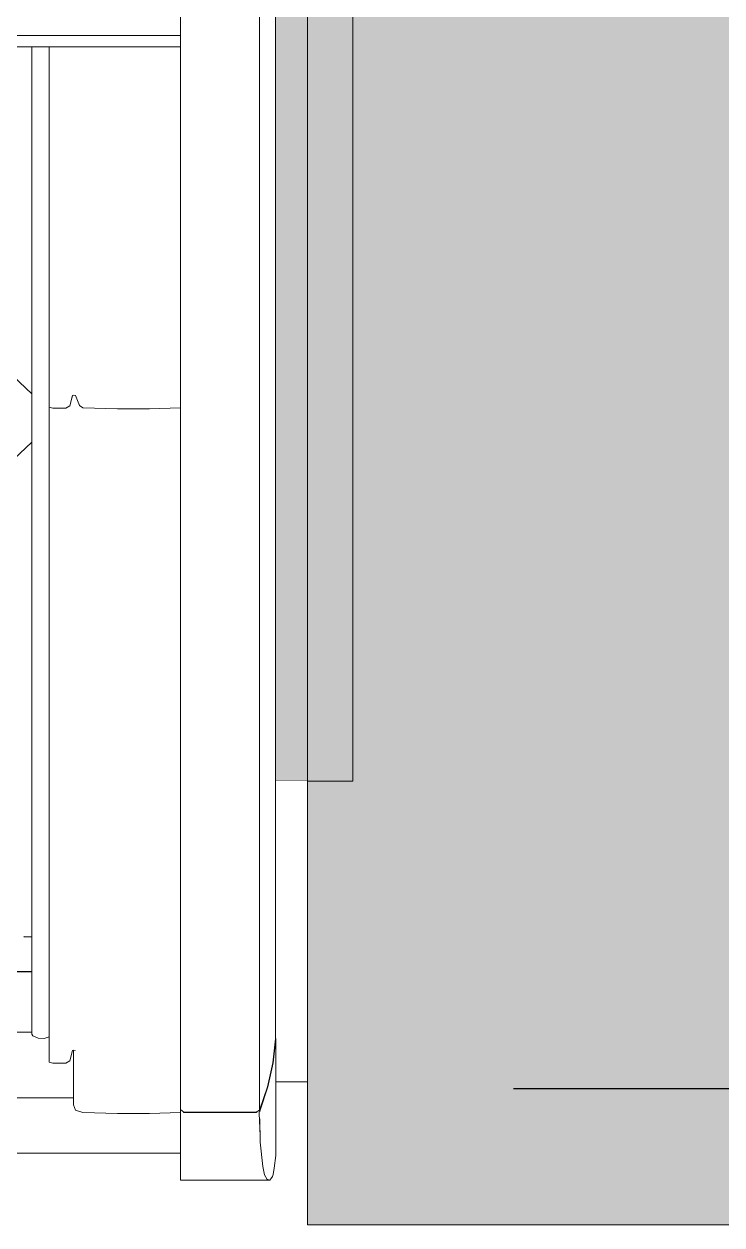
# Model space of a CAD drawing. Header units: metres. Extents: x -208 to 1512, y -277 to 123.
# Drawn here: x 15.351 to 15.706, y -15.07 to -14.458 of the extents above; entities that cross this region are included whole.
import ezdxf

# ---------------------------------------------------------------- set-up
doc = ezdxf.new("R2010")
doc.units = ezdxf.units.M
doc.header["$MEASUREMENT"] = 0
doc.linetypes.add('Baufluchtlinie', pattern=[2.6, 1.6, -1])
doc.linetypes.add('Wipeout_Contour', pattern=[1, 0, -1])
for name, color, linetype in [('325 Dachfenster', 7, 'Continuous'), ('330 Dachaufbau', 7, 'Continuous'), ('Neubau_840 Baulinien', 7, 'Continuous')]:
    doc.layers.add(name, color=color, linetype=linetype)

# ---------------------------------------------------------------- blocks, each defined once
blk = doc.blocks.new('Dachfläche_28_4', base_point=(12.55, -13.58499))
at = {"layer": '330 Dachaufbau', "linetype": 'Continuous', "lineweight": 0, "true_color": 0x000000}
blk.add_hatch(color=18, dxfattribs=at).paths.add_polyline_path([(18.95005, -10.49457), (18.50784, -10.49457), (18.50784, -11.155), (18.49988, -11.155), (18.49988, -13.58499), (12.55, -13.58499), (12.55, -15.07), (13.745, -15.07), (13.745, -14.22801), (15.495, -14.22801), (15.495, -15.07), (16.21, -15.07), (16.21, -14.22801), (17.96, -14.22801), (17.96, -15.07), (18.9348, -15.07)])
at = {"layer": '330 Dachaufbau', "color": 7, "linetype": 'Continuous', "lineweight": 18, "flags": 128}
for points in [[(15.495, -15.07), (15.495, -14.22801)], [(16.21, -15.07), (15.495, -15.07)]]:
    blk.add_lwpolyline(points, dxfattribs=at)
blk = doc.blocks.new('VELUX SlopeRoofBundle[20]_4')
at = {"color": 254, "linetype": 'Wipeout_Contour', "lineweight": 0, "ltscale": 106.495476}
blk.add_wipeout([(15.47735, -14.98739), (15.47865, -14.97514), (15.47865, -14.40484), (15.47755, -14.4152), (15.47735, -14.4161)], dxfattribs=at).dxf.layer = '325 Dachfenster'
at = {"color": 254, "linetype": 'Wipeout_Contour', "lineweight": 0, "ltscale": 173.347816}
blk.add_wipeout([(15.35505, -14.46976), (15.35455, -14.46976), (15.35455, -14.94961), (15.35465, -14.94988), (15.35465, -14.97173), (15.35455, -14.97173), (15.35455, -14.97286), (15.35505, -14.97371)], dxfattribs=at).dxf.layer = '325 Dachfenster'
at = {"color": 254, "linetype": 'Wipeout_Contour', "lineweight": 0, "ltscale": 84.725262}
blk.add_wipeout([(15.37525, -14.64745), (15.37605, -14.64717), (15.37605, -14.46976), (15.37525, -14.46976)], dxfattribs=at).dxf.layer = '325 Dachfenster'
at = {"color": 254, "linetype": 'Wipeout_Contour', "lineweight": 0, "ltscale": 85.145102}
blk.add_wipeout([(14.67595, -15.03311), (14.67595, -15.03339), (15.43035, -15.03339), (15.43035, -15.03311)], dxfattribs=at).dxf.layer = '325 Dachfenster'
at = {"color": 254, "linetype": 'Wipeout_Contour', "lineweight": 0, "ltscale": 86.297905}
blk.add_wipeout([(15.43035, -15.04027), (15.43035, -15.04449), (15.47314, -15.04449), (15.47218, -15.04027)], dxfattribs=at).dxf.layer = '325 Dachfenster'
at = {"color": 254, "linetype": 'Wipeout_Contour', "lineweight": 0, "ltscale": 106.590199}
blk.add_wipeout([(15.47465, -14.42797), (15.47465, -14.99956), (15.47735, -14.98739), (15.47735, -14.4161), (15.47485, -14.42737)], dxfattribs=at).dxf.layer = '325 Dachfenster'
at = {"color": 254, "linetype": 'Wipeout_Contour', "lineweight": 0, "ltscale": 85.130641}
blk.add_wipeout([(15.35505, -14.46976), (15.35505, -14.97371), (15.35785, -14.97484), (15.35785, -14.46976)], dxfattribs=at).dxf.layer = '325 Dachfenster'
at = {"color": 254, "linetype": 'Wipeout_Contour', "lineweight": 0, "ltscale": 84.727845}
blk.add_wipeout([(15.37605, -14.64717), (15.37685, -14.64738), (15.37685, -14.46976), (15.37605, -14.46976)], dxfattribs=at).dxf.layer = '325 Dachfenster'
at = {"color": 254, "linetype": 'Wipeout_Contour', "lineweight": 0, "ltscale": 85.138409}
blk.add_wipeout([(15.43035, -15.02858), (14.67595, -15.02858), (14.67595, -15.03311), (15.43035, -15.03311)], dxfattribs=at).dxf.layer = '325 Dachfenster'
at = {"color": 254, "linetype": 'Wipeout_Contour', "lineweight": 0, "ltscale": 107.326419}
blk.add_wipeout([(15.43035, -15.04683), (15.43035, -15.04719), (15.47584, -15.04719), (15.47485, -15.04689), (15.47455, -15.04683)], dxfattribs=at).dxf.layer = '325 Dachfenster'
at = {"color": 254, "linetype": 'Wipeout_Contour', "lineweight": 0, "ltscale": 167.990583}
blk.add_wipeout([(14.75175, -14.67124), (15.03727, -14.9409), (15.06902, -14.9409), (15.35455, -14.67124), (15.35455, -14.6465), (15.16741, -14.46976), (14.93889, -14.46976), (14.75175, -14.6465)], dxfattribs=at).dxf.layer = '325 Dachfenster'
at = {"color": 254, "linetype": 'Wipeout_Contour', "lineweight": 0, "ltscale": 84.717104}
blk.add_wipeout([(15.37685, -14.64738), (15.37885, -14.65254), (15.37885, -14.46976), (15.37685, -14.46976)], dxfattribs=at).dxf.layer = '325 Dachfenster'
at = {"color": 254, "linetype": 'Wipeout_Contour', "lineweight": 0, "ltscale": 130.319109}
blk.add_wipeout([(15.47865, -14.84386), (15.47865, -14.975), (15.47885, -14.97514), (15.47885, -14.99705), (15.495, -14.99705), (15.495, -14.84386)], dxfattribs=at).dxf.layer = '325 Dachfenster'
at = {"color": 254, "linetype": 'Wipeout_Contour', "lineweight": 0, "ltscale": 84.950189}
blk.add_wipeout([(14.75165, -14.97152), (15.35465, -14.97152), (15.35465, -14.96091), (14.75165, -14.96091)], dxfattribs=at).dxf.layer = '325 Dachfenster'
at = {"color": 254, "linetype": 'Wipeout_Contour', "lineweight": 0, "ltscale": 86.315434}
blk.add_wipeout([(15.43035, -15.04449), (15.43035, -15.04683), (15.47455, -15.04683), (15.47314, -15.04449)], dxfattribs=at).dxf.layer = '325 Dachfenster'
at = {"layer": '325 Dachfenster', "linetype": 'Continuous', "lineweight": 0, "flags": 128}
blk.add_lwpolyline([(15.495, -14.84386), (15.495, -14.99705)], dxfattribs=at)
at = {"color": 254, "linetype": 'Wipeout_Contour', "lineweight": 0, "ltscale": 62.601722}
blk.add_wipeout([(15.16741, -14.46976), (15.35455, -14.6465), (15.35455, -14.46976)], dxfattribs=at).dxf.layer = '325 Dachfenster'
at = {"color": 254, "linetype": 'Wipeout_Contour', "lineweight": 0, "ltscale": 84.707101}
blk.add_wipeout([(15.37395, -14.65261), (15.37525, -14.64745), (15.37525, -14.46976), (15.37395, -14.46976)], dxfattribs=at).dxf.layer = '325 Dachfenster'
at = {"color": 254, "linetype": 'Wipeout_Contour', "lineweight": 0, "ltscale": 84.742436}
blk.add_wipeout([(15.37885, -14.46976), (15.37885, -14.65254), (15.38065, -14.6536), (15.38065, -14.46976)], dxfattribs=at).dxf.layer = '325 Dachfenster'
at = {"color": 254, "linetype": 'Wipeout_Contour', "lineweight": 0, "ltscale": 63.890115}
blk.add_wipeout([(15.06902, -14.9409), (15.35455, -14.9409), (15.35455, -14.67124)], dxfattribs=at).dxf.layer = '325 Dachfenster'
at = {"color": 254, "linetype": 'Wipeout_Contour', "lineweight": 0, "ltscale": 84.929012}
blk.add_wipeout([(14.75165, -14.96091), (15.35465, -14.96091), (15.35465, -14.9566), (14.75165, -14.9566)], dxfattribs=at).dxf.layer = '325 Dachfenster'
at = {"color": 254, "linetype": 'Wipeout_Contour', "lineweight": 0, "ltscale": 84.965195}
blk.add_wipeout([(14.75165, -14.97173), (15.35465, -14.97173), (15.35465, -14.97152), (14.75165, -14.97152)], dxfattribs=at).dxf.layer = '325 Dachfenster'
at = {"layer": '325 Dachfenster', "linetype": 'Continuous', "lineweight": 0, "flags": 128}
for points in [[(15.35065, -14.92315), (15.35045, -14.92294)], [(15.35455, -14.92315), (15.35065, -14.92315)]]:
    blk.add_lwpolyline(points, dxfattribs=at)
at = {"color": 254, "linetype": 'Wipeout_Contour', "lineweight": 0, "ltscale": 84.715145}
blk.add_wipeout([(15.36525, -14.65389), (15.37185, -14.65389), (15.37185, -14.46976), (15.36525, -14.46976)], dxfattribs=at).dxf.layer = '325 Dachfenster'
at = {"color": 254, "linetype": 'Wipeout_Contour', "lineweight": 0, "ltscale": 84.773981}
blk.add_wipeout([(15.38065, -14.6536), (15.39825, -14.65417), (15.39825, -14.46976), (15.38065, -14.46976)], dxfattribs=at).dxf.layer = '325 Dachfenster'
at = {"color": 254, "linetype": 'Wipeout_Contour', "lineweight": 0, "ltscale": 84.878784}
blk.add_wipeout([(14.75175, -14.9409), (14.75175, -14.94097), (15.35455, -14.94097), (15.35455, -14.9409)], dxfattribs=at).dxf.layer = '325 Dachfenster'
at = {"color": 254, "linetype": 'Wipeout_Contour', "lineweight": 0, "ltscale": 84.915877}
blk.add_wipeout([(14.75165, -14.95158), (14.75165, -14.9566), (15.35465, -14.9566), (15.35465, -14.95158)], dxfattribs=at).dxf.layer = '325 Dachfenster'
at = {"color": 254, "linetype": 'Wipeout_Contour', "lineweight": 0, "ltscale": 84.700501}
blk.add_wipeout([(15.36335, -14.46976), (15.36335, -14.65339), (15.36525, -14.65389), (15.36525, -14.46976)], dxfattribs=at).dxf.layer = '325 Dachfenster'
at = {"color": 254, "linetype": 'Wipeout_Contour', "lineweight": 0, "ltscale": 84.721855}
blk.add_wipeout([(15.37185, -14.46976), (15.37185, -14.65389), (15.37395, -14.65261), (15.37395, -14.46976)], dxfattribs=at).dxf.layer = '325 Dachfenster'
at = {"color": 254, "linetype": 'Wipeout_Contour', "lineweight": 0, "ltscale": 84.825554}
blk.add_wipeout([(15.39825, -14.46976), (15.39825, -14.65417), (15.41445, -14.65417), (15.41445, -14.46976)], dxfattribs=at).dxf.layer = '325 Dachfenster'
at = {"color": 254, "linetype": 'Wipeout_Contour', "lineweight": 0, "ltscale": 169.717507}
blk.add_wipeout([(14.75165, -14.94988), (14.75165, -14.95073), (15.35465, -14.95073), (15.35465, -14.94988), (15.35455, -14.94961), (15.35455, -14.94882), (14.75175, -14.94882), (14.75175, -14.94961)], dxfattribs=at).dxf.layer = '325 Dachfenster'
at = {"color": 254, "linetype": 'Wipeout_Contour', "lineweight": 0, "ltscale": 85.14147}
blk.add_wipeout([(15.35785, -14.46976), (15.35785, -14.97484), (15.36095, -14.97491), (15.36095, -14.46976)], dxfattribs=at).dxf.layer = '325 Dachfenster'
at = {"color": 254, "linetype": 'Wipeout_Contour', "lineweight": 0, "ltscale": 84.869859}
blk.add_wipeout([(15.41445, -14.46976), (15.41445, -14.65417), (15.43035, -14.65366), (15.43035, -14.46976)], dxfattribs=at).dxf.layer = '325 Dachfenster'
at = {"color": 254, "linetype": 'Wipeout_Contour', "lineweight": 0, "ltscale": 85.450763}
blk.add_wipeout([(15.37685, -14.64738), (15.37685, -14.9811), (15.37885, -14.98626), (15.37885, -14.65254)], dxfattribs=at).dxf.layer = '325 Dachfenster'
at = {"color": 254, "linetype": 'Wipeout_Contour', "lineweight": 0, "ltscale": 84.899444}
blk.add_wipeout([(14.75175, -14.94882), (15.35455, -14.94882), (15.35455, -14.94776), (14.75175, -14.94776)], dxfattribs=at).dxf.layer = '325 Dachfenster'
at = {"color": 254, "linetype": 'Wipeout_Contour', "lineweight": 0, "ltscale": 85.419607}
blk.add_wipeout([(15.43205, -14.44058), (15.43205, -15.01247), (15.46885, -15.01247), (15.46885, -14.44058)], dxfattribs=at).dxf.layer = '325 Dachfenster'
at = {"color": 254, "linetype": 'Wipeout_Contour', "lineweight": 0, "ltscale": 85.14779}
blk.add_wipeout([(15.36095, -14.97491), (15.36335, -14.97409), (15.36335, -14.46976), (15.36095, -14.46976)], dxfattribs=at).dxf.layer = '325 Dachfenster'
at = {"color": 254, "linetype": 'Wipeout_Contour', "lineweight": 0, "ltscale": 85.445415}
blk.add_wipeout([(15.37395, -14.65261), (15.37185, -14.65389), (15.37185, -14.98757), (15.37395, -14.9863)], dxfattribs=at).dxf.layer = '325 Dachfenster'
at = {"color": 254, "linetype": 'Wipeout_Contour', "lineweight": 0, "ltscale": 85.495429}
blk.add_wipeout([(15.38065, -14.6536), (15.38065, -14.98732), (15.39825, -14.98789), (15.39825, -14.65417)], dxfattribs=at).dxf.layer = '325 Dachfenster'
at = {"color": 254, "linetype": 'Wipeout_Contour', "lineweight": 0, "ltscale": 84.897037}
blk.add_wipeout([(14.75175, -14.94712), (14.75175, -14.94776), (15.35455, -14.94776), (15.35455, -14.94712)], dxfattribs=at).dxf.layer = '325 Dachfenster'
at = {"color": 254, "linetype": 'Wipeout_Contour', "lineweight": 0, "ltscale": 85.36067}
blk.add_wipeout([(15.43205, -14.44058), (15.43035, -14.44058), (15.43035, -15.01121), (15.43205, -15.01247)], dxfattribs=at).dxf.layer = '325 Dachfenster'
at = {"color": 254, "linetype": 'Wipeout_Contour', "lineweight": 0, "ltscale": 126.625208}
blk.add_wipeout([(15.46885, -14.44058), (15.46885, -15.01247), (15.47065, -15.01151), (15.47065, -14.43984), (15.4704, -14.4405), (15.47031, -14.44058)], dxfattribs=at).dxf.layer = '325 Dachfenster'
at = {"color": 254, "linetype": 'Wipeout_Contour', "lineweight": 0, "ltscale": 85.440823}
blk.add_wipeout([(15.37395, -14.65261), (15.37395, -14.9863), (15.37525, -14.98114), (15.37525, -14.64745)], dxfattribs=at).dxf.layer = '325 Dachfenster'
at = {"color": 254, "linetype": 'Wipeout_Contour', "lineweight": 0, "ltscale": 85.544869}
blk.add_wipeout([(15.41445, -14.65417), (15.39825, -14.65417), (15.39825, -14.98789), (15.41445, -14.98789)], dxfattribs=at).dxf.layer = '325 Dachfenster'
at = {"color": 254, "linetype": 'Wipeout_Contour', "lineweight": 0, "ltscale": 84.886593}
blk.add_wipeout([(14.75175, -14.94097), (14.75175, -14.94642), (15.35455, -14.94642), (15.35455, -14.94097)], dxfattribs=at).dxf.layer = '325 Dachfenster'
at = {"color": 254, "linetype": 'Wipeout_Contour', "lineweight": 0, "ltscale": 84.907509}
blk.add_wipeout([(14.75165, -14.95073), (14.75165, -14.95158), (15.35465, -14.95158), (15.35465, -14.95073)], dxfattribs=at).dxf.layer = '325 Dachfenster'
at = {"layer": '325 Dachfenster', "linetype": 'Continuous', "lineweight": 0, "flags": 128}
for points in [[(15.06902, -14.9409), (15.35455, -14.67124)], [(15.35455, -14.9409), (14.75175, -14.9409)], [(15.35455, -14.94097), (14.75175, -14.94097)]]:
    blk.add_lwpolyline(points, dxfattribs=at)
at = {"color": 254, "linetype": 'Wipeout_Contour', "lineweight": 0, "ltscale": 106.636845}
blk.add_wipeout([(15.47065, -14.43984), (15.47065, -15.01151), (15.47465, -14.99956), (15.47465, -14.42797), (15.47085, -14.43932)], dxfattribs=at).dxf.layer = '325 Dachfenster'
at = {"color": 254, "linetype": 'Wipeout_Contour', "lineweight": 0, "ltscale": 83.560055}
blk.add_wipeout([(14.67595, -14.46389), (14.67595, -14.46963), (15.43035, -14.46963), (15.43035, -14.46389)], dxfattribs=at).dxf.layer = '325 Dachfenster'
at = {"color": 254, "linetype": 'Wipeout_Contour', "lineweight": 0, "ltscale": 128.553493}
blk.add_wipeout([(15.37605, -14.64717), (15.37605, -14.98085), (15.37675, -14.98104), (15.37675, -14.98107), (15.37685, -14.9811), (15.37685, -14.64738)], dxfattribs=at).dxf.layer = '325 Dachfenster'
at = {"color": 254, "linetype": 'Wipeout_Contour', "lineweight": 0, "ltscale": 85.434946}
blk.add_wipeout([(15.36525, -14.65389), (15.36525, -14.98757), (15.37185, -14.98757), (15.37185, -14.65389)], dxfattribs=at).dxf.layer = '325 Dachfenster'
at = {"color": 254, "linetype": 'Wipeout_Contour', "lineweight": 0, "ltscale": 85.590338}
blk.add_wipeout([(15.41445, -14.98789), (15.43035, -14.98738), (15.43035, -14.65366), (15.41445, -14.65417)], dxfattribs=at).dxf.layer = '325 Dachfenster'
at = {"color": 254, "linetype": 'Wipeout_Contour', "lineweight": 0, "ltscale": 84.895155}
blk.add_wipeout([(14.75175, -14.94712), (15.35455, -14.94712), (15.35455, -14.94642), (14.75175, -14.94642)], dxfattribs=at).dxf.layer = '325 Dachfenster'
at = {"color": 254, "linetype": 'Wipeout_Contour', "lineweight": 0, "ltscale": 339.103072}
blk.add_wipeout([(14.67595, -15.01269), (14.67595, -15.02356), (15.43035, -15.02356), (15.43035, -15.01269), (15.41445, -15.0132), (15.39825, -15.0132), (15.38065, -15.01264), (15.37685, -15.01158), (15.37585, -15.00882), (15.37585, -15.00525), (14.73045, -15.00525), (14.73045, -15.00882), (14.72945, -15.01158), (14.72565, -15.01264), (14.70805, -15.0132), (14.69185, -15.0132)], dxfattribs=at).dxf.layer = '325 Dachfenster'
at = {"color": 254, "linetype": 'Wipeout_Contour', "lineweight": 0, "ltscale": 83.549899}
blk.add_wipeout([(14.67595, -14.46389), (15.43035, -14.46389), (15.43035, -14.46237), (14.67595, -14.46237)], dxfattribs=at).dxf.layer = '325 Dachfenster'
at = {"color": 254, "linetype": 'Wipeout_Contour', "lineweight": 0, "ltscale": 83.568048}
blk.add_wipeout([(14.67595, -14.46976), (15.43035, -14.46976), (15.43035, -14.46963), (14.67595, -14.46963)], dxfattribs=at).dxf.layer = '325 Dachfenster'
at = {"color": 254, "linetype": 'Wipeout_Contour', "lineweight": 0, "ltscale": 85.436966}
blk.add_wipeout([(15.37525, -14.64745), (15.37525, -14.98114), (15.37605, -14.98085), (15.37605, -14.64717)], dxfattribs=at).dxf.layer = '325 Dachfenster'
at = {"color": 254, "linetype": 'Wipeout_Contour', "lineweight": 0, "ltscale": 85.421917}
blk.add_wipeout([(15.36335, -14.65339), (15.36335, -14.98708), (15.36525, -14.98757), (15.36525, -14.65389)], dxfattribs=at).dxf.layer = '325 Dachfenster'
at = {"color": 254, "linetype": 'Wipeout_Contour', "lineweight": 0, "ltscale": 86.035561}
blk.add_wipeout([(15.39825, -15.0132), (15.41445, -15.0132), (15.41445, -14.98789), (15.39825, -14.98789)], dxfattribs=at).dxf.layer = '325 Dachfenster'
at = {"color": 254, "linetype": 'Wipeout_Contour', "lineweight": 0, "ltscale": 85.123974}
blk.add_wipeout([(14.67595, -15.02462), (14.67595, -15.02689), (15.43035, -15.02689), (15.43035, -15.02462)], dxfattribs=at).dxf.layer = '325 Dachfenster'
at = {"layer": '325 Dachfenster', "linetype": 'Continuous', "lineweight": 0, "flags": 128}
for points in [[(15.43035, -14.46976), (14.67595, -14.46976)], [(15.16741, -14.46976), (15.35455, -14.6465)], [(15.35455, -14.94961), (15.35455, -14.46976)], [(15.37395, -14.65261), (15.37525, -14.64745)], [(15.37525, -14.64745), (15.37605, -14.64717)], [(15.37605, -14.64717), (15.37685, -14.64738)], [(15.36335, -14.65339), (15.36525, -14.65389), (15.37185, -14.65389)], [(15.37185, -14.65389), (15.37395, -14.65261)]]:
    blk.add_lwpolyline(points, dxfattribs=at)
at = {"color": 254, "linetype": 'Wipeout_Contour', "lineweight": 0, "ltscale": 83.545101}
blk.add_wipeout([(15.43035, -14.46042), (14.67595, -14.46042), (14.67595, -14.46237), (15.43035, -14.46237)], dxfattribs=at).dxf.layer = '325 Dachfenster'
at = {"color": 254, "linetype": 'Wipeout_Contour', "lineweight": 0, "ltscale": 85.464867}
blk.add_wipeout([(15.37885, -14.65254), (15.37885, -14.98626), (15.38065, -14.98732), (15.38065, -14.6536)], dxfattribs=at).dxf.layer = '325 Dachfenster'
at = {"color": 254, "linetype": 'Wipeout_Contour', "lineweight": 0, "ltscale": 86.079899}
blk.add_wipeout([(15.41445, -14.98789), (15.41445, -15.0132), (15.43035, -15.01269), (15.43035, -14.98738)], dxfattribs=at).dxf.layer = '325 Dachfenster'
at = {"color": 254, "linetype": 'Wipeout_Contour', "lineweight": 0, "ltscale": 85.129553}
blk.add_wipeout([(14.67595, -15.02689), (14.67595, -15.02858), (15.43035, -15.02858), (15.43035, -15.02689)], dxfattribs=at).dxf.layer = '325 Dachfenster'
at = {"layer": '325 Dachfenster', "linetype": 'Continuous', "lineweight": 0, "flags": 128}
for points in [[(15.43035, -14.46389), (14.67595, -14.46389)], [(15.37685, -14.64738), (15.37885, -14.65254)], [(15.37885, -14.65254), (15.38065, -14.6536)], [(15.38065, -14.6536), (15.39825, -14.65417), (15.41445, -14.65417), (15.43035, -14.65366)]]:
    blk.add_lwpolyline(points, dxfattribs=at)
at = {"color": 254, "linetype": 'Wipeout_Contour', "lineweight": 0, "ltscale": 83.539204}
blk.add_wipeout([(14.67595, -14.45811), (14.67595, -14.46042), (15.43035, -14.46042), (15.43035, -14.45811)], dxfattribs=at).dxf.layer = '325 Dachfenster'
at = {"color": 254, "linetype": 'Wipeout_Contour', "lineweight": 0, "ltscale": 148.256644}
blk.add_wipeout([(15.37585, -14.98092), (15.37585, -15.00882), (15.37685, -14.98117), (15.37682, -14.98109), (15.37675, -14.98107), (15.37675, -14.98104), (15.37605, -14.98085)], dxfattribs=at).dxf.layer = '325 Dachfenster'
at = {"color": 254, "linetype": 'Wipeout_Contour', "lineweight": 0, "ltscale": 85.119252}
blk.add_wipeout([(14.67595, -15.02356), (14.67595, -15.02462), (15.43035, -15.02462), (15.43035, -15.02356)], dxfattribs=at).dxf.layer = '325 Dachfenster'
at = {"color": 254, "linetype": 'Wipeout_Contour', "lineweight": 0, "ltscale": 86.277786}
blk.add_wipeout([(15.43035, -15.02775), (15.43035, -15.04027), (15.47218, -15.04027), (15.47097, -15.02775)], dxfattribs=at).dxf.layer = '325 Dachfenster'
at = {"layer": '325 Dachfenster', "linetype": 'Continuous', "lineweight": 0, "flags": 128}
blk.add_lwpolyline([(14.67595, -15.03339), (15.43035, -15.03339)], dxfattribs=at)
at = {"color": 254, "linetype": 'Wipeout_Contour', "lineweight": 0, "ltscale": 86.217128}
blk.add_wipeout([(15.37685, -14.98117), (15.37585, -15.00882), (15.37685, -15.01158), (15.37885, -14.98626)], dxfattribs=at).dxf.layer = '325 Dachfenster'
at = {"color": 254, "linetype": 'Wipeout_Contour', "lineweight": 0, "ltscale": 107.642199}
blk.add_wipeout([(15.47034, -15.01304), (15.43035, -15.01304), (15.43035, -15.02775), (15.47097, -15.02775), (15.47085, -15.02455)], dxfattribs=at).dxf.layer = '325 Dachfenster'
at = {"color": 254, "linetype": 'Wipeout_Contour', "lineweight": 0, "ltscale": 300.740653}
blk.add_wipeout([(15.43205, -15.01247), (15.43035, -15.01121), (15.43035, -15.01262), (15.47042, -15.01262), (15.47085, -15.01151), (15.47485, -14.99956), (15.47755, -14.98739), (15.47885, -14.97514), (15.47865, -14.975), (15.47865, -14.97514), (15.47735, -14.98739), (15.47465, -14.99956), (15.47065, -15.01151), (15.46885, -15.01247)], dxfattribs=at).dxf.layer = '325 Dachfenster'
at = {"color": 254, "linetype": 'Wipeout_Contour', "lineweight": 0, "ltscale": 85.986386}
blk.add_wipeout([(15.38065, -14.98732), (15.38065, -15.01264), (15.39825, -15.0132), (15.39825, -14.98789)], dxfattribs=at).dxf.layer = '325 Dachfenster'
at = {"color": 254, "linetype": 'Wipeout_Contour', "lineweight": 0, "ltscale": 64.431382}
blk.add_wipeout([(15.38065, -14.98732), (15.37685, -15.01158), (15.38065, -15.01264)], dxfattribs=at).dxf.layer = '325 Dachfenster'
at = {"color": 254, "linetype": 'Wipeout_Contour', "lineweight": 0, "ltscale": 130.081456}
blk.add_wipeout([(15.47755, -14.98739), (15.47485, -14.99956), (15.47485, -15.04689), (15.47584, -15.04719), (15.47715, -15.04534), (15.47755, -15.04422)], dxfattribs=at).dxf.layer = '325 Dachfenster'
at = {"color": 254, "linetype": 'Wipeout_Contour', "lineweight": 0, "ltscale": 85.589052}
blk.add_wipeout([(15.47042, -15.01262), (15.47034, -15.01304), (15.47085, -15.02455), (15.47085, -15.01151)], dxfattribs=at).dxf.layer = '325 Dachfenster'
at = {"color": 254, "linetype": 'Wipeout_Contour', "lineweight": 0, "ltscale": 64.101996}
blk.add_wipeout([(15.37685, -15.01158), (15.38065, -14.98732), (15.37885, -14.98626)], dxfattribs=at).dxf.layer = '325 Dachfenster'
at = {"color": 254, "linetype": 'Wipeout_Contour', "lineweight": 0, "ltscale": 86.197426}
blk.add_wipeout([(15.43035, -15.01304), (15.47034, -15.01304), (15.47042, -15.01262), (15.43035, -15.01262)], dxfattribs=at).dxf.layer = '325 Dachfenster'
at = {"layer": '325 Dachfenster', "linetype": 'Continuous', "lineweight": 0, "flags": 128}
for points in [[(15.43035, -15.01121), (15.43035, -14.44058)], [(15.37585, -15.00882), (15.37685, -15.01158)], [(15.37685, -15.01158), (15.38065, -15.01264), (15.39825, -15.0132), (15.41445, -15.0132), (15.43035, -15.01269)], [(15.43205, -15.01247), (15.43035, -15.01121)], [(15.43035, -15.01121), (15.43035, -15.01262)], [(15.43035, -15.01262), (15.43035, -15.01304)], [(15.43035, -15.01304), (15.43035, -15.02775), (15.43035, -15.04027), (15.43035, -15.04449), (15.43035, -15.04683), (15.43035, -15.04719)]]:
    blk.add_lwpolyline(points, dxfattribs=at)
at = {"color": 254, "linetype": 'Wipeout_Contour', "lineweight": 0, "ltscale": 85.044883}
blk.add_wipeout([(15.37585, -14.99323), (14.73045, -14.99323), (14.73045, -15.00518), (15.37585, -15.00518)], dxfattribs=at).dxf.layer = '325 Dachfenster'
at = {"color": 254, "linetype": 'Wipeout_Contour', "lineweight": 0, "ltscale": 173.528934}
blk.add_wipeout([(15.47085, -15.01151), (15.47085, -15.02455), (15.47097, -15.02775), (15.47218, -15.04027), (15.47314, -15.04449), (15.47455, -15.04683), (15.47485, -15.04689), (15.47485, -14.99956)], dxfattribs=at).dxf.layer = '325 Dachfenster'
at = {"layer": '325 Dachfenster', "linetype": 'Continuous', "lineweight": 0, "flags": 128}
for points in [[(15.47065, -15.01151), (15.47065, -14.43984)], [(15.46885, -15.01247), (15.43205, -15.01247)], [(15.47065, -15.01151), (15.46885, -15.01247)], [(15.47034, -15.01304), (15.47042, -15.01262)]]:
    blk.add_lwpolyline(points, dxfattribs=at)
at = {"color": 254, "linetype": 'Wipeout_Contour', "lineweight": 0, "ltscale": 339.407567}
blk.add_wipeout([(14.73045, -14.99323), (15.37585, -14.99323), (15.37585, -14.98092), (15.37525, -14.98114), (15.37395, -14.9863), (15.37185, -14.98757), (15.36525, -14.98757), (15.36335, -14.98708), (15.36335, -14.97866), (14.74295, -14.97866), (14.74295, -14.98708), (14.74105, -14.98757), (14.73445, -14.98757), (14.73235, -14.9863), (14.73105, -14.98114), (14.73045, -14.98092)], dxfattribs=at).dxf.layer = '325 Dachfenster'
at = {"color": 254, "linetype": 'Wipeout_Contour', "lineweight": 0, "ltscale": 108.253782}
blk.add_wipeout([(15.47885, -14.97514), (15.47755, -14.98739), (15.47755, -15.04422), (15.47808, -15.04105), (15.47885, -15.03456)], dxfattribs=at).dxf.layer = '325 Dachfenster'
at = {"color": 254, "linetype": 'Wipeout_Contour', "lineweight": 0, "ltscale": 85.061567}
blk.add_wipeout([(14.73045, -15.00518), (14.73045, -15.00525), (15.37585, -15.00525), (15.37585, -15.00518)], dxfattribs=at).dxf.layer = '325 Dachfenster'
at = {"layer": '325 Dachfenster', "linetype": 'Continuous', "lineweight": 0, "flags": 128}
for points in [[(15.47865, -14.97514), (15.47865, -14.40484)], [(15.47885, -14.97514), (15.47755, -14.98739), (15.47485, -14.99956), (15.47085, -15.01151), (15.47042, -15.01262)], [(15.47865, -14.97514), (15.47735, -14.98739), (15.47465, -14.99956), (15.47065, -15.01151)], [(15.47865, -14.975), (15.47885, -14.97514)], [(15.47885, -14.97514), (15.47885, -15.03456)], [(15.36335, -14.98708), (15.36525, -14.98757), (15.37185, -14.98757)], [(15.47885, -14.99705), (15.495, -14.99705)], [(15.37585, -15.00525), (14.73045, -15.00525)], [(15.47034, -15.01304), (15.47085, -15.02455), (15.47097, -15.02775), (15.47218, -15.04027), (15.47314, -15.04449), (15.47455, -15.04683), (15.47485, -15.04689), (15.47584, -15.04719), (15.47715, -15.04534), (15.47755, -15.04422), (15.47808, -15.04105), (15.47885, -15.03456)], [(15.47584, -15.04719), (15.43035, -15.04719)]]:
    blk.add_lwpolyline(points, dxfattribs=at)
at = {"color": 254, "linetype": 'Wipeout_Contour', "lineweight": 0, "ltscale": 296.177677}
blk.add_wipeout([(14.74295, -14.97866), (15.36335, -14.97866), (15.36335, -14.97409), (15.36095, -14.97491), (15.35785, -14.97484), (15.35505, -14.97371), (15.35455, -14.97286), (15.35455, -14.97173), (14.75175, -14.97173), (14.75175, -14.97286), (14.75125, -14.97371), (14.74845, -14.97484), (14.74535, -14.97491), (14.74295, -14.97409)], dxfattribs=at).dxf.layer = '325 Dachfenster'
at = {"color": 254, "linetype": 'Wipeout_Contour', "lineweight": 0, "ltscale": 85.933034}
blk.add_wipeout([(15.37685, -14.9811), (15.37682, -14.98109), (15.37685, -14.98117), (15.37885, -14.98626)], dxfattribs=at).dxf.layer = '325 Dachfenster'
at = {"layer": '325 Dachfenster', "linetype": 'Continuous', "lineweight": 0, "flags": 128}
for points in [[(15.36335, -14.98708), (15.36335, -14.65339), (15.36335, -14.46976)], [(15.35465, -14.94988), (15.35465, -14.95073), (15.35465, -14.95158), (15.35465, -14.9566), (15.35465, -14.96091), (15.35465, -14.97152)], [(15.35465, -14.97173), (14.75165, -14.97173)], [(15.35455, -14.97286), (15.35455, -14.97173)], [(15.35455, -14.97286), (15.35505, -14.97371)], [(15.35465, -14.97152), (15.35465, -14.97173)], [(15.35505, -14.97371), (15.35785, -14.97484)], [(15.35785, -14.97484), (15.36095, -14.97491)], [(15.36095, -14.97491), (15.36335, -14.97409)], [(15.37395, -14.9863), (15.37525, -14.98114)], [(15.37525, -14.98114), (15.37605, -14.98085)], [(15.37585, -14.98092), (15.37585, -15.00882)], [(15.37605, -14.98085), (15.37675, -14.98104)], [(15.37675, -14.98104), (15.37675, -14.98107)], [(15.37682, -14.98109), (15.37685, -14.98117)], [(15.37185, -14.98757), (15.37395, -14.9863)]]:
    blk.add_lwpolyline(points, dxfattribs=at)
blk = doc.blocks.new('Dachfläche_36_4', base_point=(15.51815, -14.84386))
at = {"layer": '325 Dachfenster', "linetype": 'Continuous', "lineweight": 0, "true_color": 0x000000}
blk.add_hatch(color=18, dxfattribs=at).paths.add_polyline_path([(15.47865, -14.40484), (15.47865, -14.84386), (15.51815, -14.84386), (15.51815, -14.22551), (15.48078, -14.22551), (15.48078, -14.28437), (15.48078, -14.28644), (15.48078, -14.29683), (15.48075, -14.36991), (15.48075, -14.38588), (15.47945, -14.39979), (15.47885, -14.40294), (15.47885, -14.40295)])
at = {"layer": '325 Dachfenster', "color": 7, "linetype": 'Continuous', "lineweight": 13, "true_color": 0xf4f4f4, "flags": 128}
for points in [[(15.51815, -14.22551), (15.51815, -14.84386)], [(15.51815, -14.84386), (15.47865, -14.84386)]]:
    blk.add_lwpolyline(points, dxfattribs=at)
at = {"layer": '325 Dachfenster', "linetype": 'Continuous', "lineweight": 0}
blk.add_blockref('VELUX SlopeRoofBundle[20]_4', (0, 0), dxfattribs=at)

msp = doc.modelspace()

# ---------------------------------------------------------------- linework, layer by layer
at = {"layer": 'Neubau_840 Baulinien', "color": 1, "linetype": 'Baufluchtlinie', "lineweight": 25, "true_color": 0xfb0106}
msp.add_lwpolyline([(-18.95164, -14.89257), (0, -15), (18.98764, -15.00055), (37.97609, -15.01591)], dxfattribs=at)

# ---------------------------------------------------------------- next in the draw order: block references
at = {"layer": '330 Dachaufbau', "color": 7, "linetype": 'Continuous', "lineweight": 18}
msp.add_blockref('Dachfläche_28_4', (12.55, -13.58499), dxfattribs=at)

# ---------------------------------------------------------------- next in the draw order: block references
at = {"layer": '325 Dachfenster', "color": 7, "linetype": 'Continuous', "lineweight": 13, "true_color": 0xf4f4f4}
msp.add_blockref('Dachfläche_36_4', (15.51815, -14.84386), dxfattribs=at)

doc.saveas('drawing.dxf')
